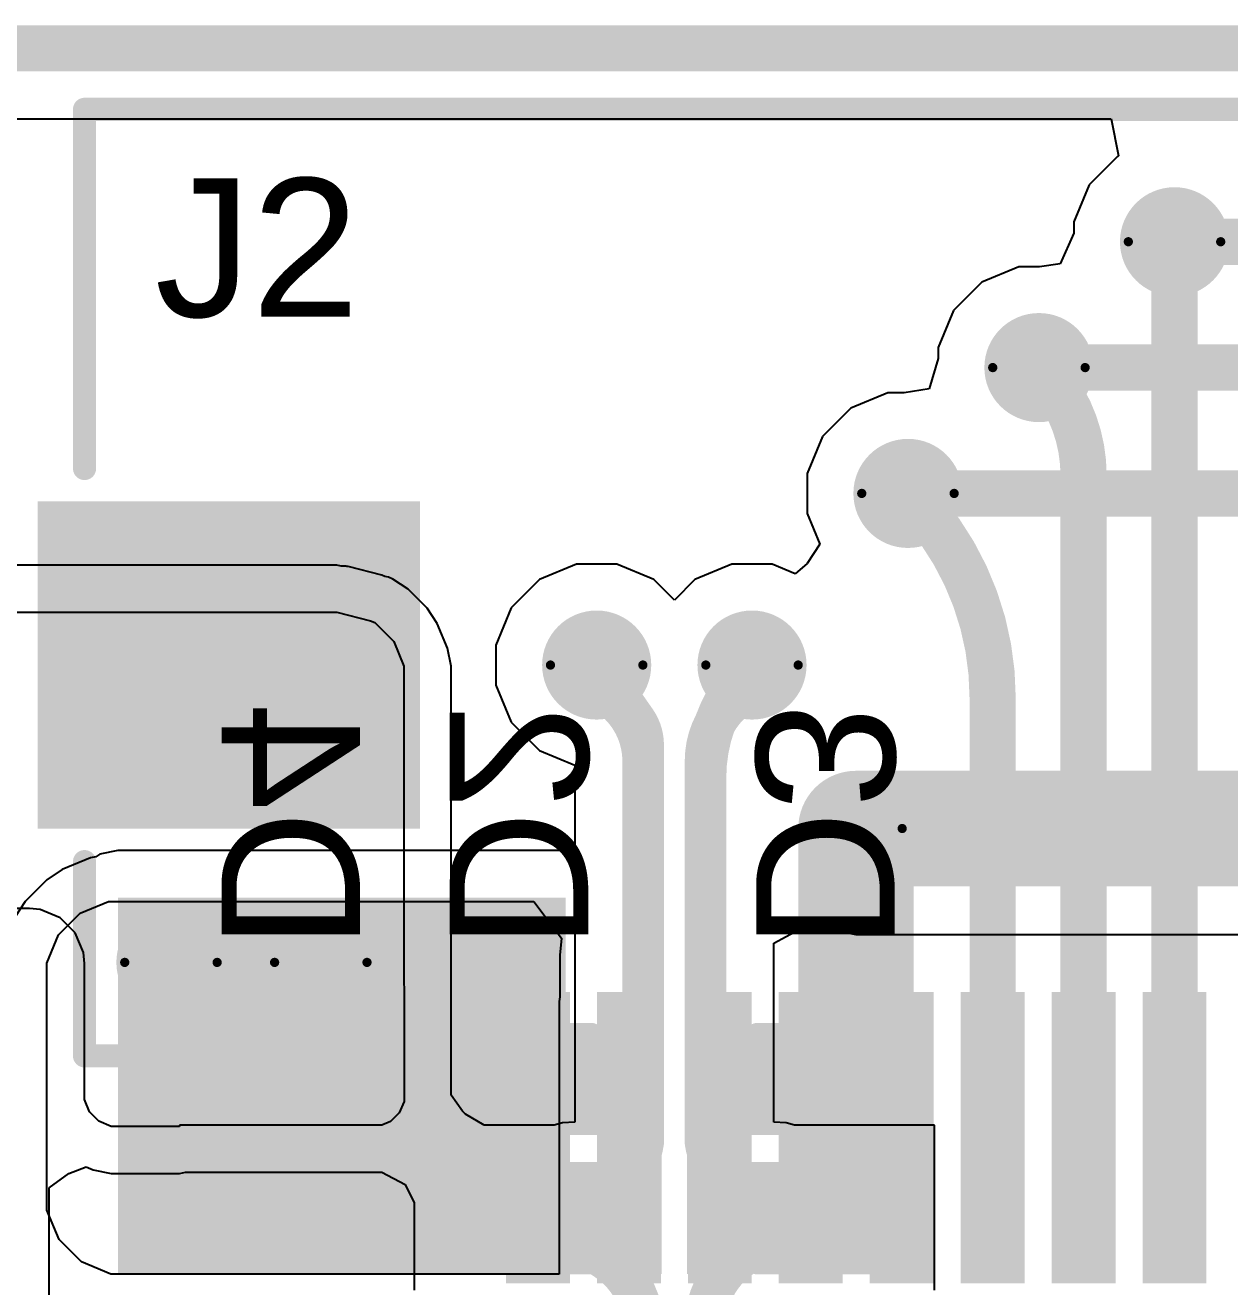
# Model space of a CAD drawing. Header units: inches. Extents: x -0.05 to 7.01, y -0.08 to 1.98.
# Drawn here: x 0.3116 to 0.5723, y 0.5979 to 0.8711 of the extents above; entities that cross this region are included whole.
import ezdxf

# ---------------------------------------------------------------- set-up
doc = ezdxf.new("R2010")
doc.units = ezdxf.units.IN
doc.header["$MEASUREMENT"] = 0
for name, color, linetype in [('Board Outline', 216, 'Continuous'), ('Bottom Layer', 5, 'Continuous'), ('Bottom Overlay', 54, 'Continuous'), ('Bottom Paste', 16, 'Continuous'), ('Bottom Solder', 6, 'Continuous'), ('Drill Drawing', 1, 'Continuous'), ('Top Layer', 1, 'Continuous'), ('Top Overlay', 2, 'Continuous'), ('Top Paste', 8, 'Continuous'), ('Top Solder', 216, 'Continuous'), ('Via Holes', 16, 'Continuous')]:
    doc.layers.add(name, color=color, linetype=linetype)
doc.styles.add('Arial', font='', dxfattribs={"height": 0.2})
doc.styles.get('Arial').set_extended_font_data('Arial')

# ---------------------------------------------------------------- blocks, each defined once
blk = doc.blocks.new('HX0_5_10P_XJH2_0_043_2')
at = {"layer": 'Top Layer'}
for points in [[(-0.0541333, 0.080709), (-0.0442903, 0.080709), (-0.0442903, 0.021654), (-0.0541333, 0.021654)], [(-0.0344481, 0.0807089), (-0.0246051, 0.0807089), (-0.0246051, 0.0216539), (-0.0344481, 0.0216539)], [(-0.0147631, 0.0807089), (-0.0049201, 0.0807089), (-0.0049201, 0.0216539), (-0.0147631, 0.0216539)], [(0.0049218, 0.080709), (0.0147648, 0.080709), (0.0147648, 0.021654), (0.0049218, 0.021654)], [(0.0246069, 0.080709), (0.0344499, 0.080709), (0.0344499, 0.021654), (0.0246069, 0.021654)], [(0.0442919, 0.080709), (0.0541349, 0.080709), (0.0541349, 0.021654), (0.0442919, 0.021654)], [(0.0639769, 0.0807089), (0.0738199, 0.0807089), (0.0738199, 0.0216539), (0.0639769, 0.0216539)], [(0.0836619, 0.0807089), (0.0935049, 0.0807089), (0.0935049, 0.0216539), (0.0836619, 0.0216539)], [(0.1161395, -0.017717), (0.1948795, -0.017717), (0.1948795, -0.084646), (0.1161395, -0.084646)]]:
    blk.add_hatch(color=1, dxfattribs=at).paths.add_polyline_path(points)
at = {"layer": 'Top Paste'}
for points in [[(-0.0541333, 0.080709), (-0.0442903, 0.080709), (-0.0442903, 0.021654), (-0.0541333, 0.021654)], [(-0.0344481, 0.0807089), (-0.0246051, 0.0807089), (-0.0246051, 0.0216539), (-0.0344481, 0.0216539)], [(-0.0147631, 0.0807089), (-0.0049201, 0.0807089), (-0.0049201, 0.0216539), (-0.0147631, 0.0216539)], [(0.0049218, 0.080709), (0.0147648, 0.080709), (0.0147648, 0.021654), (0.0049218, 0.021654)], [(0.0246069, 0.080709), (0.0344499, 0.080709), (0.0344499, 0.021654), (0.0246069, 0.021654)], [(0.0442919, 0.080709), (0.0541349, 0.080709), (0.0541349, 0.021654), (0.0442919, 0.021654)], [(0.0639769, 0.0807089), (0.0738199, 0.0807089), (0.0738199, 0.0216539), (0.0639769, 0.0216539)], [(0.0836619, 0.0807089), (0.0935049, 0.0807089), (0.0935049, 0.0216539), (0.0836619, 0.0216539)], [(0.1161395, -0.017717), (0.1948795, -0.017717), (0.1948795, -0.084646), (0.1161395, -0.084646)]]:
    blk.add_hatch(color=8, dxfattribs=at).paths.add_polyline_path(points)
at = {"layer": 'Top Solder'}
for points in [[(-0.0561333, 0.082709), (-0.0422903, 0.082709), (-0.0422903, 0.019654), (-0.0561333, 0.019654)], [(-0.0364481, 0.0827089), (-0.0226051, 0.0827089), (-0.0226051, 0.0196539), (-0.0364481, 0.0196539)], [(-0.0167631, 0.0827089), (-0.0029201, 0.0827089), (-0.0029201, 0.0196539), (-0.0167631, 0.0196539)], [(0.0029218, 0.082709), (0.0167648, 0.082709), (0.0167648, 0.019654), (0.0029218, 0.019654)], [(0.0226069, 0.082709), (0.0364499, 0.082709), (0.0364499, 0.019654), (0.0226069, 0.019654)], [(0.0422919, 0.082709), (0.0561349, 0.082709), (0.0561349, 0.019654), (0.0422919, 0.019654)], [(0.0619769, 0.0827089), (0.0758199, 0.0827089), (0.0758199, 0.0196539), (0.0619769, 0.0196539)], [(0.0816619, 0.0827089), (0.0955049, 0.0827089), (0.0955049, 0.0196539), (0.0816619, 0.0196539)], [(0.1141395, -0.015717), (0.1968795, -0.015717), (0.1968795, -0.086646), (0.1141395, -0.086646)]]:
    blk.add_hatch(color=216, dxfattribs=at).paths.add_polyline_path(points)
at = {"layer": 'Top Overlay'}
for points, const_width in [([(0.1161396, 0.0571816), (0.1101394, 0.0511814)], 0.01), ([(0.1161396, 0.0571816), (0.1161396, 0.0451814)], 0.01), ([(0.1161396, 0.0451814), (0.1101394, 0.0511814)], 0.01), ([(0.1867285, 0.0334625), (0.1045745, 0.0334625)], 0.005), ([(0.1867285, 0.0334625), (0.1867285, -0.0086175)], 0.005), ([(0.1867225, -0.1715375), (0.1867224, -0.0937444)], 0.005), ([(0.1867225, -0.1715375), (-0.1867225, -0.1715375)], 0.005)]:
    blk.add_lwpolyline(points, dxfattribs=dict(at, const_width=const_width))
for points, const_width in [([(0.1136396, 0.0571816, 1), (0.1186396, 0.0571816, 1)], 0.005), ([(0.1136396, 0.0571816, 1), (0.1186396, 0.0571816, 1)], 0.005), ([(0.1076394, 0.0511814, 1), (0.1126394, 0.0511814, 1)], 0.005), ([(0.1076394, 0.0511814, 1), (0.1126394, 0.0511814, 1)], 0.005), ([(0.1136396, 0.0451814, 1), (0.1186396, 0.0451814, 1)], 0.005), ([(0.1136396, 0.0451814, 1), (0.1186396, 0.0451814, 1)], 0.005), ([(0.1033245, 0.0334625, 1), (0.1058245, 0.0334625, 1)], 0.0025), ([(0.1854785, 0.0334625, 1), (0.1879785, 0.0334625, 1)], 0.0025), ([(0.1854785, 0.0334625, 1), (0.1879785, 0.0334625, 1)], 0.0025), ([(0.1854785, -0.0086175, 1), (0.1879785, -0.0086175, 1)], 0.0025), ([(0.1854724, -0.0937444, 1), (0.1879724, -0.0937444, 1)], 0.0025), ([(0.1854725, -0.1715375, 1), (0.1879725, -0.1715375, 1)], 0.0025), ([(0.1854725, -0.1715375, 1), (0.1879725, -0.1715375, 1)], 0.0025)]:
    blk.add_lwpolyline(points, format="xyb", close=True, dxfattribs=dict(at, const_width=const_width))
blk = doc.blocks.new('DFN1006_2L__B__D____________B_11')
at = {"layer": 'Bottom Layer'}
for points in [[(-0.020669, 0.0137795), (-0.004921, 0.0137795), (-0.004921, -0.0137795), (-0.020669, -0.0137795)], [(0.0049211, 0.0137795), (0.0206691, 0.0137795), (0.0206691, -0.0137795), (0.0049211, -0.0137795)]]:
    blk.add_hatch(color=5, dxfattribs=at).paths.add_polyline_path(points)
at = {"layer": 'Bottom Paste'}
for points in [[(-0.020669, 0.0137795), (-0.004921, 0.0137795), (-0.004921, -0.0137795), (-0.020669, -0.0137795)], [(0.0049211, 0.0137795), (0.0206691, 0.0137795), (0.0206691, -0.0137795), (0.0049211, -0.0137795)]]:
    blk.add_hatch(color=16, dxfattribs=at).paths.add_polyline_path(points)
at = {"layer": 'Bottom Solder'}
for points in [[(-0.022669, 0.0157795), (-0.002921, 0.0157795), (-0.002921, -0.0157795), (-0.022669, -0.0157795)], [(0.0029211, 0.0157795), (0.0226691, 0.0157795), (0.0226691, -0.0157795), (0.0029211, -0.0157795)]]:
    blk.add_hatch(color=6, dxfattribs=at).paths.add_polyline_path(points)
at = {"layer": 'Bottom Overlay', "const_width": 0.005}
for points in [[(-0.0208001, 0.018471), (-0.024738, 0.014533)], [(-0.0208001, 0.018471), (-0.01, 0.018471)], [(0.0099999, 0.018471), (0.0208, 0.018471)], [(0.0208, 0.018471), (0.0247381, 0.014533)], [(-0.024738, 0.014533), (-0.024738, -0.014533)], [(0.0247381, 0.014533), (0.0247381, -0.014533)], [(-0.024738, -0.014533), (-0.0208001, -0.018471)], [(0.0247381, -0.014533), (0.0208, -0.018471)], [(-0.0208001, -0.018471), (-0.0196201, -0.018471)], [(-0.0196201, -0.018471), (-0.01, -0.018471)], [(0.0099999, -0.018471), (0.01962, -0.018471)], [(0.01962, -0.018471), (0.0208, -0.018471)]]:
    blk.add_lwpolyline(points, dxfattribs=at)
at = {"layer": 'Bottom Overlay', "const_width": 0.0025}
for points in [[(-0.0220501, 0.018471, 1), (-0.0195501, 0.018471, 1)], [(-0.0220501, 0.018471, 1), (-0.0195501, 0.018471, 1)], [(-0.01125, 0.018471, 1), (-0.00875, 0.018471, 1)], [(0.0087499, 0.018471, 1), (0.0112499, 0.018471, 1)], [(0.01955, 0.018471, 1), (0.02205, 0.018471, 1)], [(0.01955, 0.018471, 1), (0.02205, 0.018471, 1)], [(-0.025988, 0.014533, 1), (-0.023488, 0.014533, 1)], [(-0.025988, 0.014533, 1), (-0.023488, 0.014533, 1)], [(0.0234881, 0.014533, 1), (0.0259881, 0.014533, 1)], [(0.0234881, 0.014533, 1), (0.0259881, 0.014533, 1)], [(-0.025988, -0.014533, 1), (-0.023488, -0.014533, 1)], [(-0.025988, -0.014533, 1), (-0.023488, -0.014533, 1)], [(0.0234881, -0.014533, 1), (0.0259881, -0.014533, 1)], [(0.0234881, -0.014533, 1), (0.0259881, -0.014533, 1)], [(-0.0220501, -0.018471, 1), (-0.0195501, -0.018471, 1)], [(-0.0220501, -0.018471, 1), (-0.0195501, -0.018471, 1)], [(-0.0208701, -0.018471, 1), (-0.0183701, -0.018471, 1)], [(-0.0208701, -0.018471, 1), (-0.0183701, -0.018471, 1)], [(-0.01125, -0.018471, 1), (-0.00875, -0.018471, 1)], [(0.0087499, -0.018471, 1), (0.0112499, -0.018471, 1)], [(0.01837, -0.018471, 1), (0.02087, -0.018471, 1)], [(0.01837, -0.018471, 1), (0.02087, -0.018471, 1)], [(0.01955, -0.018471, 1), (0.02205, -0.018471, 1)], [(0.01955, -0.018471, 1), (0.02205, -0.018471, 1)]]:
    blk.add_lwpolyline(points, format="xyb", close=True, dxfattribs=at)
blk = doc.blocks.new('DFN1006_2L__B__D____________B_12')
at = {"layer": 'Bottom Layer'}
for points in [[(-0.020669, 0.0137795), (-0.004921, 0.0137795), (-0.004921, -0.0137795), (-0.020669, -0.0137795)], [(0.004921, 0.0137795), (0.020669, 0.0137795), (0.020669, -0.0137795), (0.004921, -0.0137795)]]:
    blk.add_hatch(color=5, dxfattribs=at).paths.add_polyline_path(points)
at = {"layer": 'Bottom Paste'}
for points in [[(-0.020669, 0.0137795), (-0.004921, 0.0137795), (-0.004921, -0.0137795), (-0.020669, -0.0137795)], [(0.004921, 0.0137795), (0.020669, 0.0137795), (0.020669, -0.0137795), (0.004921, -0.0137795)]]:
    blk.add_hatch(color=16, dxfattribs=at).paths.add_polyline_path(points)
at = {"layer": 'Bottom Solder'}
for points in [[(-0.022669, 0.0157795), (-0.002921, 0.0157795), (-0.002921, -0.0157795), (-0.022669, -0.0157795)], [(0.002921, 0.0157795), (0.022669, 0.0157795), (0.022669, -0.0157795), (0.002921, -0.0157795)]]:
    blk.add_hatch(color=6, dxfattribs=at).paths.add_polyline_path(points)
at = {"layer": 'Bottom Overlay', "const_width": 0.005}
for points in [[(-0.024738, 0.014533), (-0.0208, 0.018471)], [(-0.01, 0.018471), (-0.0208, 0.018471)], [(0.0208, 0.018471), (0.01, 0.018471)], [(0.024738, 0.014533), (0.0208, 0.018471)], [(-0.024738, -0.014533), (-0.024738, 0.014533)], [(0.024738, -0.014533), (0.024738, 0.014533)], [(-0.0208, -0.018471), (-0.024738, -0.014533)], [(0.0208, -0.018471), (0.024738, -0.014533)], [(-0.01962, -0.018471), (-0.0208, -0.018471)], [(-0.01, -0.018471), (-0.01962, -0.018471)], [(0.01962, -0.018471), (0.01, -0.018471)], [(0.0208, -0.018471), (0.01962, -0.018471)]]:
    blk.add_lwpolyline(points, dxfattribs=at)
at = {"layer": 'Bottom Overlay', "const_width": 0.0025}
for points in [[(-0.02205, 0.018471, 1), (-0.01955, 0.018471, 1)], [(-0.02205, 0.018471, 1), (-0.01955, 0.018471, 1)], [(-0.01125, 0.018471, 1), (-0.00875, 0.018471, 1)], [(0.00875, 0.018471, 1), (0.01125, 0.018471, 1)], [(0.01955, 0.018471, 1), (0.02205, 0.018471, 1)], [(0.01955, 0.018471, 1), (0.02205, 0.018471, 1)], [(-0.025988, 0.014533, 1), (-0.023488, 0.014533, 1)], [(-0.025988, 0.014533, 1), (-0.023488, 0.014533, 1)], [(0.023488, 0.014533, 1), (0.025988, 0.014533, 1)], [(0.023488, 0.014533, 1), (0.025988, 0.014533, 1)], [(-0.025988, -0.014533, 1), (-0.023488, -0.014533, 1)], [(-0.025988, -0.014533, 1), (-0.023488, -0.014533, 1)], [(0.023488, -0.014533, 1), (0.025988, -0.014533, 1)], [(0.023488, -0.014533, 1), (0.025988, -0.014533, 1)], [(-0.02205, -0.018471, 1), (-0.01955, -0.018471, 1)], [(-0.02205, -0.018471, 1), (-0.01955, -0.018471, 1)], [(-0.02087, -0.018471, 1), (-0.01837, -0.018471, 1)], [(-0.02087, -0.018471, 1), (-0.01837, -0.018471, 1)], [(-0.01125, -0.018471, 1), (-0.00875, -0.018471, 1)], [(0.00875, -0.018471, 1), (0.01125, -0.018471, 1)], [(0.01837, -0.018471, 1), (0.02087, -0.018471, 1)], [(0.01837, -0.018471, 1), (0.02087, -0.018471, 1)], [(0.01955, -0.018471, 1), (0.02205, -0.018471, 1)], [(0.01955, -0.018471, 1), (0.02205, -0.018471, 1)]]:
    blk.add_lwpolyline(points, format="xyb", close=True, dxfattribs=at)
blk = doc.blocks.new('DFN1006_2L__B__D____________B_13')
at = {"layer": 'Bottom Layer'}
for points in [[(-0.020669, 0.0137795), (-0.004921, 0.0137795), (-0.004921, -0.0137795), (-0.020669, -0.0137795)], [(0.004921, 0.0137795), (0.020669, 0.0137795), (0.020669, -0.0137795), (0.004921, -0.0137795)]]:
    blk.add_hatch(color=5, dxfattribs=at).paths.add_polyline_path(points)
at = {"layer": 'Bottom Paste'}
for points in [[(-0.020669, 0.0137795), (-0.004921, 0.0137795), (-0.004921, -0.0137795), (-0.020669, -0.0137795)], [(0.004921, 0.0137795), (0.020669, 0.0137795), (0.020669, -0.0137795), (0.004921, -0.0137795)]]:
    blk.add_hatch(color=16, dxfattribs=at).paths.add_polyline_path(points)
at = {"layer": 'Bottom Solder'}
for points in [[(-0.022669, 0.0157795), (-0.002921, 0.0157795), (-0.002921, -0.0157795), (-0.022669, -0.0157795)], [(0.002921, 0.0157795), (0.022669, 0.0157795), (0.022669, -0.0157795), (0.002921, -0.0157795)]]:
    blk.add_hatch(color=6, dxfattribs=at).paths.add_polyline_path(points)
at = {"layer": 'Bottom Overlay', "const_width": 0.005}
for points in [[(-0.024738, 0.014533), (-0.0208, 0.018471)], [(-0.01, 0.018471), (-0.0208, 0.018471)], [(0.0208, 0.018471), (0.01, 0.018471)], [(0.024738, 0.014533), (0.0208, 0.018471)], [(-0.024738, -0.014533), (-0.024738, 0.014533)], [(0.024738, -0.014533), (0.024738, 0.014533)], [(-0.0208, -0.018471), (-0.024738, -0.014533)], [(0.0208, -0.018471), (0.024738, -0.014533)], [(-0.01962, -0.018471), (-0.0208, -0.018471)], [(-0.01, -0.018471), (-0.01962, -0.018471)], [(0.01962, -0.018471), (0.01, -0.018471)], [(0.0208, -0.018471), (0.01962, -0.018471)]]:
    blk.add_lwpolyline(points, dxfattribs=at)
at = {"layer": 'Bottom Overlay', "const_width": 0.0025}
for points in [[(-0.02205, 0.018471, 1), (-0.01955, 0.018471, 1)], [(-0.02205, 0.018471, 1), (-0.01955, 0.018471, 1)], [(-0.01125, 0.018471, 1), (-0.00875, 0.018471, 1)], [(0.00875, 0.018471, 1), (0.01125, 0.018471, 1)], [(0.01955, 0.018471, 1), (0.02205, 0.018471, 1)], [(0.01955, 0.018471, 1), (0.02205, 0.018471, 1)], [(-0.025988, 0.014533, 1), (-0.023488, 0.014533, 1)], [(-0.025988, 0.014533, 1), (-0.023488, 0.014533, 1)], [(0.023488, 0.014533, 1), (0.025988, 0.014533, 1)], [(0.023488, 0.014533, 1), (0.025988, 0.014533, 1)], [(-0.025988, -0.014533, 1), (-0.023488, -0.014533, 1)], [(-0.025988, -0.014533, 1), (-0.023488, -0.014533, 1)], [(0.023488, -0.014533, 1), (0.025988, -0.014533, 1)], [(0.023488, -0.014533, 1), (0.025988, -0.014533, 1)], [(-0.02205, -0.018471, 1), (-0.01955, -0.018471, 1)], [(-0.02205, -0.018471, 1), (-0.01955, -0.018471, 1)], [(-0.02087, -0.018471, 1), (-0.01837, -0.018471, 1)], [(-0.02087, -0.018471, 1), (-0.01837, -0.018471, 1)], [(-0.01125, -0.018471, 1), (-0.00875, -0.018471, 1)], [(0.00875, -0.018471, 1), (0.01125, -0.018471, 1)], [(0.01837, -0.018471, 1), (0.02087, -0.018471, 1)], [(0.01837, -0.018471, 1), (0.02087, -0.018471, 1)], [(0.01955, -0.018471, 1), (0.02205, -0.018471, 1)], [(0.01955, -0.018471, 1), (0.02205, -0.018471, 1)]]:
    blk.add_lwpolyline(points, format="xyb", close=True, dxfattribs=at)

msp = doc.modelspace()

# ---------------------------------------------------------------- hatches: boundary and pattern name
at = {"layer": 'Bottom Layer'}
h = msp.add_hatch(color=5, dxfattribs=at)
edge = h.paths.add_edge_path()
edge.add_arc((0.5603507, 0.8242518), 0.011811, 0, 360)
h = msp.add_hatch(color=5, dxfattribs=at)
edge = h.paths.add_edge_path()
edge.add_arc((0.531, 0.797), 0.011811, 0, 360)
h = msp.add_hatch(color=5, dxfattribs=at)
edge = h.paths.add_edge_path()
edge.add_arc((0.5026493, 0.7697483), 0.011811, 0, 360)
h = msp.add_hatch(color=5, dxfattribs=at)
edge = h.paths.add_edge_path()
edge.add_arc((0.4352721, 0.73258), 0.011811, 0, 360)
h = msp.add_hatch(color=5, dxfattribs=at)
edge = h.paths.add_edge_path()
edge.add_arc((0.4688941, 0.73258), 0.011811, 0, 360)
h = msp.add_hatch(color=5, dxfattribs=at)
edge = h.paths.add_edge_path()
edge.add_arc((0.491401, 0.6971777), 0.011811, 0, 360)
h = msp.add_hatch(color=5, dxfattribs=at)
edge = h.paths.add_edge_path()
edge.add_arc((0.3431148, 0.6681814), 0.011811, 0, 360)
h = msp.add_hatch(color=5, dxfattribs=at)
edge = h.paths.add_edge_path()
edge.add_arc((0.3755564, 0.6681814), 0.011811, 0, 360)
at = {"layer": 'Top Layer'}
h = msp.add_hatch(color=1, dxfattribs=at)
edge = h.paths.add_edge_path()
edge.add_arc((0.5603507, 0.8242518), 0.011811, 0, 360)
h = msp.add_hatch(color=1, dxfattribs=at)
edge = h.paths.add_edge_path()
edge.add_arc((0.531, 0.797), 0.011811, 0, 360)
h = msp.add_hatch(color=1, dxfattribs=at)
edge = h.paths.add_edge_path()
edge.add_arc((0.5026493, 0.7697483), 0.011811, 0, 360)
h = msp.add_hatch(color=1, dxfattribs=at)
edge = h.paths.add_edge_path()
edge.add_arc((0.4352721, 0.73258), 0.011811, 0, 360)
h = msp.add_hatch(color=1, dxfattribs=at)
edge = h.paths.add_edge_path()
edge.add_arc((0.4688941, 0.73258), 0.011811, 0, 360)
h = msp.add_hatch(color=1, dxfattribs=at)
edge = h.paths.add_edge_path()
edge.add_arc((0.491401, 0.6971777), 0.011811, 0, 360)
for points in [[(0.3316304, 0.6006896), (0.4285748, 0.6006896), (0.4285748, 0.682223), (0.3316304, 0.682223)], [(0.416518, 0.6006896), (0.4285748, 0.6006896), (0.4285748, 0.6597446), (0.416518, 0.6597446)], [(0.4373191, 0.6006896), (0.4493355, 0.6006896), (0.4493355, 0.6597446), (0.4373191, 0.6597446)], [(0.4373191, 0.6006896), (0.4471621, 0.6006896), (0.4471621, 0.6597446), (0.4373191, 0.6597446)], [(0.4668471, 0.6597445), (0.4548307, 0.6597445), (0.4548307, 0.6006895), (0.4668471, 0.6006895)], [(0.4816107, 0.6006895), (0.5012957, 0.6006895), (0.5012957, 0.6462169), (0.4816107, 0.6462169)]]:
    msp.add_hatch(color=1, dxfattribs=at).paths.add_polyline_path(points)
h = msp.add_hatch(color=1, dxfattribs=at)
edge = h.paths.add_edge_path()
edge.add_arc((0.3431148, 0.6681814), 0.011811, 0, 360)
h = msp.add_hatch(color=1, dxfattribs=at)
edge = h.paths.add_edge_path()
edge.add_arc((0.3755564, 0.6681814), 0.011811, 0, 360)
at = {"layer": 'Via Holes'}
h = msp.add_hatch(color=7, dxfattribs=at)
edge = h.paths.add_edge_path()
edge.add_arc((0.5603507, 0.8242518), 0.0059055, 0, 360)
h = msp.add_hatch(color=7, dxfattribs=at)
edge = h.paths.add_edge_path()
edge.add_arc((0.531, 0.797), 0.0059055, 0, 360)
h = msp.add_hatch(color=7, dxfattribs=at)
edge = h.paths.add_edge_path()
edge.add_arc((0.5026493, 0.7697483), 0.0059055, 0, 360)
h = msp.add_hatch(color=7, dxfattribs=at)
edge = h.paths.add_edge_path()
edge.add_arc((0.4352721, 0.73258), 0.0059055, 0, 360)
h = msp.add_hatch(color=7, dxfattribs=at)
edge = h.paths.add_edge_path()
edge.add_arc((0.4688941, 0.73258), 0.0059055, 0, 360)
h = msp.add_hatch(color=7, dxfattribs=at)
edge = h.paths.add_edge_path()
edge.add_arc((0.491401, 0.6971777), 0.0059055, 0, 360)
h = msp.add_hatch(color=7, dxfattribs=at)
edge = h.paths.add_edge_path()
edge.add_arc((0.3431148, 0.6681814), 0.0059055, 0, 360)
h = msp.add_hatch(color=7, dxfattribs=at)
edge = h.paths.add_edge_path()
edge.add_arc((0.3755564, 0.6681814), 0.0059055, 0, 360)

# ---------------------------------------------------------------- linework, layer by layer
at = {"layer": 'Board Outline', "const_width": 0.01}
msp.add_lwpolyline([(5e-07, 0.8661422), (1.771654, 0.8661422)], dxfattribs=at)
at = {"layer": 'Bottom Layer'}
for p, q in [((0.0152939, 0.8508488), (0.5466616, 0.8508488)), ((0.5466616, 0.8508488), (0.5482529, 0.8428488)), ((0.5479958, 0.8427423), (0.5418602, 0.8366067)), ((0.5482529, 0.8428488), (0.5479958, 0.8427423)), ((0.5418602, 0.8366067), (0.5385397, 0.8285903)), ((0.5385397, 0.8285903), (0.5385397, 0.8261442)), ((0.5385397, 0.8261442), (0.5356302, 0.8194794)), ((0.5266615, 0.818811), (0.5186451, 0.8154905)), ((0.5311486, 0.818811), (0.5266615, 0.818811)), ((0.5356302, 0.8194794), (0.5311486, 0.818811)), ((0.5186451, 0.8154905), (0.5125095, 0.8093549)), ((0.5125095, 0.8093549), (0.509189, 0.8013385)), ((0.509189, 0.8013385), (0.509189, 0.7989504)), ((0.509189, 0.7989504), (0.507229, 0.7923693)), ((0.507229, 0.7923693), (0.5017979, 0.7915593)), ((0.4983108, 0.7915593), (0.4902944, 0.7882388)), ((0.5017979, 0.7915593), (0.4983108, 0.7915593)), ((0.4902944, 0.7882388), (0.4841588, 0.7821032)), ((0.4841588, 0.7821032), (0.4808383, 0.7740868)), ((0.4808383, 0.7740868), (0.4808383, 0.7654098)), ((0.4808383, 0.7654098), (0.4835933, 0.7587586)), ((0.4835933, 0.7587586), (0.4808621, 0.7545474)), ((0.3789997, 0.7541959), (0.246612, 0.7541959)), ((0.3799898, 0.753999), (0.3789997, 0.7541959)), ((0.4309336, 0.754391), (0.4229172, 0.7510705)), ((0.4396106, 0.754391), (0.4309336, 0.754391)), ((0.447627, 0.7510705), (0.4396106, 0.754391)), ((0.4645556, 0.754391), (0.4565392, 0.7510705)), ((0.4732326, 0.754391), (0.4645556, 0.754391)), ((0.478266, 0.7523061), (0.4732326, 0.754391)), ((0.4808621, 0.7545474), (0.478266, 0.7523061)), ((0.3809993, 0.7539979), (0.3799898, 0.753999)), ((0.3812251, 0.7539041), (0.3809993, 0.7539979)), ((0.3814694, 0.7538923), (0.3812251, 0.7539041)), ((0.3887495, 0.7520754), (0.3814694, 0.7538923)), ((0.3894371, 0.7517509), (0.3887495, 0.7520754)), ((0.3901823, 0.7516027), (0.3894371, 0.7517509)), ((0.3911428, 0.7512049), (0.3901823, 0.7516027)), ((0.3944506, 0.7489947), (0.3911428, 0.7512049)), ((0.3985432, 0.7449021), (0.3944506, 0.7489947)), ((0.4229172, 0.7510705), (0.4167816, 0.7449349)), ((0.4520831, 0.7466144), (0.447627, 0.7510705)), ((0.4565392, 0.7510705), (0.4520831, 0.7466144)), ((0.246612, 0.744), (0.3789997, 0.744)), ((0.3789997, 0.744), (0.3789999, 0.7439997)), ((0.3789999, 0.7439997), (0.379, 0.7439998)), ((0.379, 0.7439998), (0.3790005, 0.7439998)), ((0.3790005, 0.7439998), (0.3862806, 0.7421829)), ((0.4007533, 0.7415944), (0.3985432, 0.7449021)), ((0.4167816, 0.7449349), (0.4134611, 0.7369185)), ((0.3862806, 0.7421829), (0.387241, 0.7417851)), ((0.387241, 0.7417851), (0.3913335, 0.7376926)), ((0.4029682, 0.7362469), (0.4007533, 0.7415944)), ((0.3913335, 0.7376926), (0.3935483, 0.7323454)), ((0.4037442, 0.7323453), (0.4029682, 0.7362469)), ((0.4134611, 0.7369185), (0.4134611, 0.7282415)), ((0.3935483, 0.7323454), (0.3935482, 0.7294515)), ((0.4037441, 0.7294511), (0.4037442, 0.7323453)), ((0.3935482, 0.7294515), (0.3935484, 0.6867789)), ((0.4037443, 0.6867842), (0.4037441, 0.7294511)), ((0.4134611, 0.7282415), (0.4167816, 0.7202251)), ((0.4167816, 0.7202251), (0.4229172, 0.7140895)), ((0.4229172, 0.7140895), (0.430549, 0.7109283)), ((0.430549, 0.7109283), (0.430549, 0.6335759)), ((0.3935484, 0.6867789), (0.3935732, 0.6394262)), ((0.4037691, 0.6394316), (0.4037443, 0.6867842)), ((0.3125266, 0.6798596), (0.2496729, 0.6798598)), ((0.3148451, 0.6796314), (0.3125266, 0.6798596)), ((0.319129, 0.677857), (0.3148451, 0.6796314)), ((0.3218673, 0.6751188), (0.319129, 0.677857)), ((0.3224078, 0.6745785), (0.3218673, 0.6751188)), ((0.4736172, 0.6723784), (0.4816172, 0.6766545)), ((0.4816172, 0.6766545), (0.4826219, 0.6759832)), ((0.4826219, 0.6759832), (0.491401, 0.6742369)), ((0.3224084, 0.6745766), (0.3224078, 0.6745785)), ((0.3241822, 0.6702944), (0.3224084, 0.6745766)), ((0.4736172, 0.6335759), (0.4736172, 0.6723784)), ((0.491401, 0.6742369), (0.9023364, 0.6742369)), ((0.3244101, 0.6679782), (0.3241822, 0.6702944)), ((0.3244108, 0.667976), (0.3244101, 0.6679782)), ((0.3244105, 0.6679758), (0.3244108, 0.667976)), ((0.3244105, 0.6384595), (0.3244105, 0.6679758)), ((0.3935732, 0.6394262), (0.3935732, 0.6380834)), ((0.4062161, 0.6359335), (0.4037691, 0.6394316)), ((0.3255096, 0.6358059), (0.3244105, 0.6384595)), ((0.3935732, 0.6380834), (0.3925455, 0.6356024)), ((0.3275406, 0.6337749), (0.3255096, 0.6358059)), ((0.3925455, 0.6356024), (0.3906465, 0.6337034)), ((0.4068966, 0.6353356), (0.4062161, 0.6359335)), ((0.4109008, 0.63293), (0.4068966, 0.6353356)), ((0.3301942, 0.6326758), (0.3275406, 0.6337749)), ((0.3449965, 0.6326758), (0.3301942, 0.6326758)), ((0.388779, 0.6329299), (0.3449965, 0.6329299)), ((0.3449965, 0.6329299), (0.3449965, 0.6326758)), ((0.3906465, 0.6337034), (0.388779, 0.6329299)), ((0.4261052, 0.63293), (0.4109008, 0.63293)), ((0.4278884, 0.6334052), (0.4261052, 0.63293)), ((0.430549, 0.6335759), (0.4278884, 0.6334052)), ((0.4762778, 0.6334052), (0.4736172, 0.6335759)), ((0.478061, 0.63293), (0.4762778, 0.6334052)), ((0.5083902, 0.63293), (0.478061, 0.63293)), ((0.5083902, 0.597182), (0.5083902, 0.63293)), ((0.3210416, 0.6224695), (0.3247377, 0.6238999)), ((0.3247377, 0.6238999), (0.3262926, 0.6232559)), ((0.3262926, 0.6232559), (0.3301942, 0.6224799)), ((0.3167377, 0.6193447), (0.3210416, 0.6224695)), ((0.3301942, 0.6224799), (0.3449965, 0.6224799)), ((0.3449965, 0.6224799), (0.346274, 0.622734)), ((0.346274, 0.622734), (0.3887789, 0.622734)), ((0.3887789, 0.622734), (0.3938435, 0.620106)), ((0.3167375, 0.5309685), (0.3167377, 0.6193447)), ((0.3938435, 0.620106), (0.3957761, 0.616106)), ((0.3957761, 0.616106), (0.3957761, 0.597182))]:
    msp.add_line(p, q, dxfattribs=at)
for points, const_width in [([(0.5603507, 0.829811), (0.5609097, 0.829252)], 0.01), ([(0.5603507, 0.8242517), (1.5902032, 0.8242518)], 0.01), ([(0.531, 0.797), (1.0622654, 0.797)], 0.01), ([(0.5026493, 0.7697483), (0.9418667, 0.7697483)], 0.01), ([(0.4352721, 0.73258), (0.4437199, 0.7204429)], 0.009), ([(0.4453331, 0.6299924), (0.4453331, 0.7153015)], 0.009), ([(0.4588331, 0.6299924), (0.4588331, 0.7082906)], 0.009), ([(0.491401, 0.6971777), (0.9023364, 0.6971777)], 0.025), ([(0.4453331, 0.6292119), (0.4453331, 0.6299912)], 0.009), ([(0.4288351, 0.6186514), (0.4351797, 0.6190585)], 0.009), ([(0.4689866, 0.6190585), (0.4753312, 0.6186514)], 0.009), ([(0.4805379, 0.6134231), (0.4846107, 0.616056)], 0.009), ([(0.4195555, 0.6153149), (0.4236283, 0.612682)], 0.009), ([(0.4670046, 0.6046745), (0.4805379, 0.6134231)], 0.009), ([(0.4236283, 0.612682), (0.4371616, 0.6039334)], 0.009)]:
    msp.add_lwpolyline(points, dxfattribs=dict(at, const_width=const_width))
for points, const_width in [([(0.5578507, 0.829811, 1), (0.5628507, 0.829811, 1)], 0.005), ([(0.5584097, 0.829252, 1), (0.5634097, 0.829252, 1)], 0.005), ([(0.5578507, 0.8242517, 1), (0.5628507, 0.8242517, 1)], 0.005), ([(0.5285, 0.797, 1), (0.5335, 0.797, 1)], 0.005), ([(0.5001493, 0.7697483, 1), (0.5051493, 0.7697483, 1)], 0.005), ([(0.4330221, 0.73258, 1), (0.4375221, 0.73258, 1)], 0.0045), ([(0.4666441, 0.73258, 1), (0.4711441, 0.73258, 1)], 0.0045), ([(0.4597206, 0.722633, 1), (0.4642206, 0.722633, 1)], 0.0045), ([(0.4597206, 0.722633, 1), (0.4642206, 0.722633, 1)], 0.0045), ([(0.4414699, 0.7204429, 1), (0.4459699, 0.7204429, 1)], 0.0045), ([(0.44147, 0.7204429, 1), (0.44597, 0.7204429, 1)], 0.0045), ([(0.4430831, 0.7153015, 1), (0.4475831, 0.7153015, 1)], 0.0045), ([(0.4430831, 0.7153015, 1), (0.4475831, 0.7153015, 1)], 0.0045), ([(0.4565831, 0.7082906, 1), (0.4610831, 0.7082906, 1)], 0.0045), ([(0.4565831, 0.7082906, 1), (0.4610831, 0.7082906, 1)], 0.0045), ([(0.485151, 0.6971777, 1), (0.497651, 0.6971777, 1)], 0.0125), ([(0.4430831, 0.6299924, 1), (0.4475831, 0.6299924, 1)], 0.0045), ([(0.4430831, 0.6299912, 1), (0.4475831, 0.6299912, 1)], 0.0045), ([(0.4430832, 0.6299924, 1), (0.4475832, 0.6299924, 1)], 0.0045), ([(0.4430832, 0.6299912, 1), (0.4475832, 0.6299912, 1)], 0.0045), ([(0.4565831, 0.6299924, 1), (0.4610831, 0.6299924, 1)], 0.0045), ([(0.4430831, 0.6292119, 1), (0.4475831, 0.6292119, 1)], 0.0045), ([(0.4430831, 0.6292119, 1), (0.4475831, 0.6292119, 1)], 0.0045), ([(0.4565832, 0.6292119, 1), (0.4610832, 0.6292119, 1)], 0.0045), ([(0.4265851, 0.6186514, 1), (0.4310851, 0.6186514, 1)], 0.0045), ([(0.4329297, 0.6190586, 1), (0.4374297, 0.6190586, 1)], 0.0045), ([(0.4329297, 0.6190585, 1), (0.4374297, 0.6190585, 1)], 0.0045), ([(0.4667366, 0.6190586, 1), (0.4712366, 0.6190586, 1)], 0.0045), ([(0.4667366, 0.6190585, 1), (0.4712366, 0.6190585, 1)], 0.0045), ([(0.4730812, 0.6186514, 1), (0.4775812, 0.6186514, 1)], 0.0045), ([(0.4823607, 0.616056, 1), (0.4868607, 0.616056, 1)], 0.0045), ([(0.4173055, 0.6153149, 1), (0.4218055, 0.6153149, 1)], 0.0045), ([(0.4782879, 0.6134231, 1), (0.4827879, 0.6134231, 1)], 0.0045), ([(0.4782879, 0.6134231, 1), (0.4827879, 0.6134231, 1)], 0.0045), ([(0.4213783, 0.612682, 1), (0.4258783, 0.612682, 1)], 0.0045), ([(0.4213783, 0.612682, 1), (0.4258783, 0.612682, 1)], 0.0045), ([(0.4349116, 0.6039334, 1), (0.4394116, 0.6039334, 1)], 0.0045), ([(0.4349116, 0.6039334, 1), (0.4394116, 0.6039334, 1)], 0.0045), ([(0.4647546, 0.6046745, 1), (0.4692546, 0.6046745, 1)], 0.0045), ([(0.4647546, 0.6046745, 1), (0.4692546, 0.6046745, 1)], 0.0045)]:
    msp.add_lwpolyline(points, format="xyb", close=True, dxfattribs=dict(at, const_width=const_width))
at = {"layer": 'Bottom Layer', "const_width": 0.009}
for points in [[(0.4619706, 0.722633, -0.088900773623999), (0.4688941, 0.73258)], [(0.4588331, 0.7082906, -0.1081000111706973), (0.4619706, 0.722633)], [(0.44372, 0.7204429, -0.15319519270159), (0.4453331, 0.7153015)], [(0.4453332, 0.6299924, -3.33333331481e-05), (0.4453332, 0.6299912)], [(0.4453331, 0.6292119, -0.3409431421319257), (0.4351797, 0.6190586)], [(0.4689866, 0.6190586, -0.3409431421319258), (0.4588332, 0.6292119)], [(0.4371616, 0.6039334, -0.2375756835814943), (0.4453331, 0.589985)], [(0.4588331, 0.5907261, -0.2375756835814943), (0.4670046, 0.6046745)]]:
    msp.add_lwpolyline(points, format="xyb", dxfattribs=at)
at = {"layer": 'Drill Drawing'}
for points, const_width in [([(0.5703507, 0.8242518, 1), (0.5503507, 0.8242518, 1)], 0.002), ([(0.5498507, 0.8242518, 1), (0.5508507, 0.8242518, 1)], 0.001), ([(0.5698507, 0.8242518, 1), (0.5708507, 0.8242518, 1)], 0.001), ([(0.541, 0.797, 1), (0.521, 0.797, 1)], 0.002), ([(0.5205, 0.797, 1), (0.5215, 0.797, 1)], 0.001), ([(0.5405, 0.797, 1), (0.5415, 0.797, 1)], 0.001), ([(0.5126493, 0.7697483, 1), (0.4926493, 0.7697483, 1)], 0.002), ([(0.4921493, 0.7697483, 1), (0.4931493, 0.7697483, 1)], 0.001), ([(0.5121493, 0.7697483, 1), (0.5131493, 0.7697483, 1)], 0.001), ([(0.4452721, 0.73258, 1), (0.4252721, 0.73258, 1)], 0.002), ([(0.4788941, 0.73258, 1), (0.4588941, 0.73258, 1)], 0.002), ([(0.4247721, 0.73258, 1), (0.4257721, 0.73258, 1)], 0.001), ([(0.4447721, 0.73258, 1), (0.4457721, 0.73258, 1)], 0.001), ([(0.4583941, 0.73258, 1), (0.4593941, 0.73258, 1)], 0.001), ([(0.4783941, 0.73258, 1), (0.4793941, 0.73258, 1)], 0.001), ([(0.501401, 0.6971777, 1), (0.481401, 0.6971777, 1)], 0.002), ([(0.480901, 0.6971777, 1), (0.481901, 0.6971777, 1)], 0.001), ([(0.500901, 0.6971777, 1), (0.501901, 0.6971777, 1)], 0.001), ([(0.3531148, 0.6681814, 1), (0.3331148, 0.6681814, 1)], 0.002), ([(0.3855564, 0.6681814, 1), (0.3655564, 0.6681814, 1)], 0.002), ([(0.3326148, 0.6681814, 1), (0.3336148, 0.6681814, 1)], 0.001), ([(0.3526148, 0.6681814, 1), (0.3536148, 0.6681814, 1)], 0.001), ([(0.3650564, 0.6681814, 1), (0.3660564, 0.6681814, 1)], 0.001), ([(0.3850564, 0.6681814, 1), (0.3860564, 0.6681814, 1)], 0.001)]:
    msp.add_lwpolyline(points, format="xyb", close=True, dxfattribs=dict(at, const_width=const_width))
at = {"layer": 'Top Layer'}
for p, q in [((0.0152939, 0.8508488), (0.5466616, 0.8508488)), ((0.5466616, 0.8508488), (0.5482529, 0.8428488)), ((0.5479958, 0.8427423), (0.5418602, 0.8366067)), ((0.5482529, 0.8428488), (0.5479958, 0.8427423)), ((0.5418602, 0.8366067), (0.5385397, 0.8285903)), ((0.5385397, 0.8285903), (0.5385397, 0.8261442)), ((0.5385397, 0.8261442), (0.5356302, 0.8194794)), ((0.5266615, 0.818811), (0.5186451, 0.8154905)), ((0.5311486, 0.818811), (0.5266615, 0.818811)), ((0.5356302, 0.8194794), (0.5311486, 0.818811)), ((0.5186451, 0.8154905), (0.5125095, 0.8093549)), ((0.5125095, 0.8093549), (0.509189, 0.8013385)), ((0.509189, 0.8013385), (0.509189, 0.7989504)), ((0.509189, 0.7989504), (0.507229, 0.7923693)), ((0.507229, 0.7923693), (0.5017979, 0.7915593)), ((0.4983108, 0.7915593), (0.4902944, 0.7882388)), ((0.5017979, 0.7915593), (0.4983108, 0.7915593)), ((0.4902944, 0.7882388), (0.4841588, 0.7821032)), ((0.4841588, 0.7821032), (0.4808383, 0.7740868)), ((0.4808383, 0.7740868), (0.4808383, 0.7654098)), ((0.4808383, 0.7654098), (0.4835933, 0.7587586)), ((0.4835933, 0.7587586), (0.4808621, 0.7545474)), ((0.4309336, 0.754391), (0.4229172, 0.7510705)), ((0.4396106, 0.754391), (0.4309336, 0.754391)), ((0.447627, 0.7510705), (0.4396106, 0.754391)), ((0.4645556, 0.754391), (0.4565392, 0.7510705)), ((0.4732326, 0.754391), (0.4645556, 0.754391)), ((0.478266, 0.7523061), (0.4732326, 0.754391)), ((0.4808621, 0.7545474), (0.478266, 0.7523061)), ((0.4229172, 0.7510705), (0.4167816, 0.7449349)), ((0.4520831, 0.7466144), (0.447627, 0.7510705)), ((0.4565392, 0.7510705), (0.4520831, 0.7466144)), ((0.4167816, 0.7449349), (0.4134611, 0.7369185)), ((0.4134611, 0.7369185), (0.4134611, 0.7282415)), ((0.4134611, 0.7282415), (0.4167816, 0.7202251)), ((0.4167816, 0.7202251), (0.4229172, 0.7140895)), ((0.4229172, 0.7140895), (0.430549, 0.7109283)), ((0.430549, 0.7109283), (0.430549, 0.6940391)), ((0.430549, 0.6940391), (0.4285747, 0.6924189)), ((0.3277286, 0.6916428), (0.3268301, 0.6910425)), ((0.3316304, 0.6924189), (0.3277286, 0.6916428)), ((0.4285747, 0.6924189), (0.3316304, 0.6924189)), ((0.325703, 0.6908181), (0.3195805, 0.6882821)), ((0.3257032, 0.6908183), (0.325703, 0.6908181)), ((0.3268301, 0.6910425), (0.3257032, 0.6908183)), ((0.3162724, 0.6860718), (0.3115861, 0.6813855)), ((0.3195802, 0.688282), (0.3162724, 0.6860718)), ((0.3195805, 0.6882821), (0.3195802, 0.688282)), ((0.3115861, 0.6813855), (0.3093759, 0.6780777)), ((0.323482, 0.6788622), (0.329605, 0.6813985)), ((0.329605, 0.6813985), (0.4217018, 0.6813985)), ((0.4217018, 0.6813985), (0.4276889, 0.6733984)), ((0.3187957, 0.6741759), (0.323482, 0.6788622)), ((0.3162595, 0.6680529), (0.3187957, 0.6741759)), ((0.4276889, 0.6733984), (0.427319, 0.6697445)), ((0.427319, 0.6697445), (0.4273191, 0.6697445)), ((0.4273191, 0.6697445), (0.4273191, 0.6607295)), ((0.3162595, 0.6145567), (0.3162595, 0.6680529)), ((0.4273191, 0.6607295), (0.4271232, 0.6597446)), ((0.4271232, 0.6597446), (0.4271232, 0.6006896)), ((0.3188948, 0.6081944), (0.3162595, 0.6145567)), ((0.3237643, 0.6033249), (0.3188948, 0.6081944)), ((0.3301266, 0.6006896), (0.3237643, 0.6033249)), ((0.4271232, 0.6006896), (0.3301266, 0.6006896))]:
    msp.add_line(p, q, dxfattribs=at)
for points, const_width in [([(0.5603507, 0.829811), (0.5603508, 0.8298109)], 0.01), ([(0.5603508, 0.630217), (0.5603508, 0.8298109)], 0.01), ([(0.5406656, 0.6302171), (0.5406656, 0.7736652)], 0.01), ([(0.4378087, 0.7264561), (0.4403026, 0.7239622)], 0.009), ([(0.4638636, 0.7239622), (0.4663575, 0.7264561)], 0.009), ([(0.5209806, 0.6302171), (0.5209806, 0.7254926)], 0.01), ([(0.4403026, 0.7239622), (0.4403057, 0.7239591)], 0.009), ([(0.4638605, 0.7239591), (0.4638636, 0.7239622)], 0.009), ([(0.4453331, 0.6601024), (0.4453331, 0.7118175)], 0.009), ([(0.4588331, 0.6601023), (0.4588331, 0.7118175)], 0.009), ([(0.491401, 0.6371838), (0.491401, 0.6971777)], 0.025), ([(0.4422406, 0.6302171), (0.4422406, 0.6526364)], 0.009), ([(0.4619256, 0.630217), (0.4619256, 0.6526363)], 0.009), ([(0.4882701, 0.6335529), (0.491901, 0.6371838)], 0.01), ([(0.4225556, 0.6302263), (0.4225556, 0.6314756)], 0.012), ([(0.4816106, 0.630217), (0.4816107, 0.6302171)], 0.01)]:
    msp.add_lwpolyline(points, dxfattribs=dict(at, const_width=const_width))
for points, const_width in [([(0.5578507, 0.829811, 1), (0.5628507, 0.829811, 1)], 0.005), ([(0.5578508, 0.8298109, 1), (0.5628508, 0.8298109, 1)], 0.005), ([(0.5578508, 0.8298109, 1), (0.5628508, 0.8298109, 1)], 0.005), ([(0.5285, 0.797, 1), (0.5335, 0.797, 1)], 0.005), ([(0.5381656, 0.7736652, 1), (0.5431656, 0.7736652, 1)], 0.005), ([(0.5381656, 0.7736652, 1), (0.5431656, 0.7736652, 1)], 0.005), ([(0.5001493, 0.7697483, 1), (0.5051493, 0.7697483, 1)], 0.005), ([(0.4330221, 0.73258, 1), (0.4375221, 0.73258, 1)], 0.0045), ([(0.4666441, 0.73258, 1), (0.4711441, 0.73258, 1)], 0.0045), ([(0.4355587, 0.7264561, 1), (0.4400587, 0.7264561, 1)], 0.0045), ([(0.4355587, 0.7264561, 1), (0.4400587, 0.7264561, 1)], 0.0045), ([(0.4641075, 0.7264561, 1), (0.4686075, 0.7264561, 1)], 0.0045), ([(0.4641075, 0.7264561, 1), (0.4686075, 0.7264561, 1)], 0.0045), ([(0.5184806, 0.7254926, 1), (0.5234806, 0.7254926, 1)], 0.005), ([(0.5184806, 0.7254926, 1), (0.5234806, 0.7254926, 1)], 0.005), ([(0.4380526, 0.7239622, 1), (0.4425526, 0.7239622, 1)], 0.0045), ([(0.4380526, 0.7239622, 1), (0.4425526, 0.7239622, 1)], 0.0045), ([(0.4380526, 0.7239622, 1), (0.4425526, 0.7239622, 1)], 0.0045), ([(0.4380557, 0.7239591, 1), (0.4425557, 0.7239591, 1)], 0.0045), ([(0.4380557, 0.7239591, 1), (0.4425557, 0.7239591, 1)], 0.0045), ([(0.4380557, 0.7239591, 1), (0.4425557, 0.7239591, 1)], 0.0045), ([(0.4616105, 0.7239591, 1), (0.4661105, 0.7239591, 1)], 0.0045), ([(0.4616105, 0.7239591, 1), (0.4661105, 0.7239591, 1)], 0.0045), ([(0.4616105, 0.7239591, 1), (0.4661105, 0.7239591, 1)], 0.0045), ([(0.4616136, 0.7239622, 1), (0.4661136, 0.7239622, 1)], 0.0045), ([(0.4616136, 0.7239622, 1), (0.4661136, 0.7239622, 1)], 0.0045), ([(0.4616136, 0.7239622, 1), (0.4661136, 0.7239622, 1)], 0.0045), ([(0.4430831, 0.7118175, 1), (0.4475831, 0.7118175, 1)], 0.0045), ([(0.4430831, 0.7118175, 1), (0.4475831, 0.7118175, 1)], 0.0045), ([(0.4565831, 0.7118175, 1), (0.4610831, 0.7118175, 1)], 0.0045), ([(0.4565831, 0.7118175, 1), (0.4610831, 0.7118175, 1)], 0.0045), ([(0.485151, 0.6971777, 1), (0.497651, 0.6971777, 1)], 0.0125), ([(0.4430831, 0.6601024, 1), (0.4475831, 0.6601024, 1)], 0.0045), ([(0.4430831, 0.6601024, 1), (0.4475831, 0.6601024, 1)], 0.0045), ([(0.4565831, 0.6601023, 1), (0.4610831, 0.6601023, 1)], 0.0045), ([(0.4565831, 0.6601023, 1), (0.4610831, 0.6601023, 1)], 0.0045), ([(0.4415368, 0.6563693, 1), (0.4460368, 0.6563693, 1)], 0.0045), ([(0.4415368, 0.6563693, 1), (0.4460368, 0.6563693, 1)], 0.0045), ([(0.4581294, 0.6563692, 1), (0.4626294, 0.6563692, 1)], 0.0045), ([(0.4581294, 0.6563692, 1), (0.4626294, 0.6563692, 1)], 0.0045), ([(0.4399906, 0.6526364, 1), (0.4444906, 0.6526364, 1)], 0.0045), ([(0.4399906, 0.6526364, 1), (0.4444906, 0.6526364, 1)], 0.0045), ([(0.4596756, 0.6526363, 1), (0.4641756, 0.6526363, 1)], 0.0045), ([(0.4596756, 0.6526363, 1), (0.4641756, 0.6526363, 1)], 0.0045), ([(0.485151, 0.6371838, 1), (0.497651, 0.6371838, 1)], 0.0125), ([(0.489401, 0.6371838, 1), (0.494401, 0.6371838, 1)], 0.005), ([(0.4195556, 0.6314756, 1), (0.4255556, 0.6314756, 1)], 0.006), ([(0.4857701, 0.6335529, 1), (0.4907701, 0.6335529, 1)], 0.005), ([(0.4195556, 0.6302263, 1), (0.4255556, 0.6302263, 1)], 0.006), ([(0.4399906, 0.6302171, 1), (0.4444906, 0.6302171, 1)], 0.0045), ([(0.4596756, 0.630217, 1), (0.4641756, 0.630217, 1)], 0.0045), ([(0.4791106, 0.630217, 1), (0.4841106, 0.630217, 1)], 0.005), ([(0.4791107, 0.6302171, 1), (0.4841107, 0.6302171, 1)], 0.005), ([(0.5184806, 0.6302171, 1), (0.5234806, 0.6302171, 1)], 0.005), ([(0.5381656, 0.6302171, 1), (0.5431656, 0.6302171, 1)], 0.005), ([(0.5578508, 0.630217, 1), (0.5628508, 0.630217, 1)], 0.005)]:
    msp.add_lwpolyline(points, format="xyb", close=True, dxfattribs=dict(at, const_width=const_width))
for points, const_width in [([(0.531, 0.797, -0.198912367379658), (0.5406656, 0.7736652)], 0.01), ([(0.5026493, 0.7697483, -0.198912367379658), (0.5209806, 0.7254926)], 0.01), ([(0.4378087, 0.7264561, -0.198912367379658), (0.4352721, 0.73258)], 0.009), ([(0.4688941, 0.73258, -0.198912367379658), (0.4663575, 0.7264561)], 0.009), ([(0.4403026, 0.7239622, -6.32133859995e-05), (0.4403057, 0.7239591)], 0.009), ([(0.4403057, 0.7239591, -0.1988460295114675), (0.4453331, 0.7118175)], 0.009), ([(0.4588331, 0.7118175, -0.1988460295114674), (0.4638605, 0.7239591)], 0.009), ([(0.4638605, 0.7239591, -6.32133861912e-05), (0.4638636, 0.7239622)], 0.009), ([(0.4453331, 0.6601024, -0.198912367379658), (0.4437868, 0.6563693)], 0.009), ([(0.4603794, 0.6563692, -0.198912367379658), (0.4588331, 0.6601023)], 0.009), ([(0.4422406, 0.6526364, -0.198912367379632), (0.4437868, 0.6563693)], 0.009), ([(0.4603794, 0.6563692, -0.1989123673796321), (0.4619256, 0.6526363)], 0.009)]:
    msp.add_lwpolyline(points, format="xyb", dxfattribs=dict(at, const_width=const_width))

# ---------------------------------------------------------------- block references
for name, p, rotation in [('HX0_5_10P_XJH2_0_043_2', (0.511139, 0.6813985), 180), ('DFN1006_2L__B__D____________B_11', (0.368776, 0.6278509), 90), ('DFN1006_2L__B__D____________B_13', (0.4195556, 0.627851), 270), ('DFN1006_2L__B__D____________B_12', (0.4846107, 0.627851), 270)]:
    msp.add_blockref(name, p, dxfattribs=dict(rotation=rotation))

# ---------------------------------------------------------------- texts
at = {"layer": 'Bottom Overlay', "style": 'Arial', "text_generation_flag": 2}
for s, p in [('D4', (0.3540636, 0.670833)), ('D2', (0.4034512, 0.670833)), ('D3', (0.4697997, 0.6708331))]:
    msp.add_text(s, height=0.03, rotation=270, dxfattribs=at).set_placement(p)
at = {"layer": 'Top Overlay', "style": 'Arial'}
msp.add_text('J2', height=0.03, dxfattribs=at).set_placement((0.3396213, 0.8080071))

doc.saveas('drawing.dxf')
